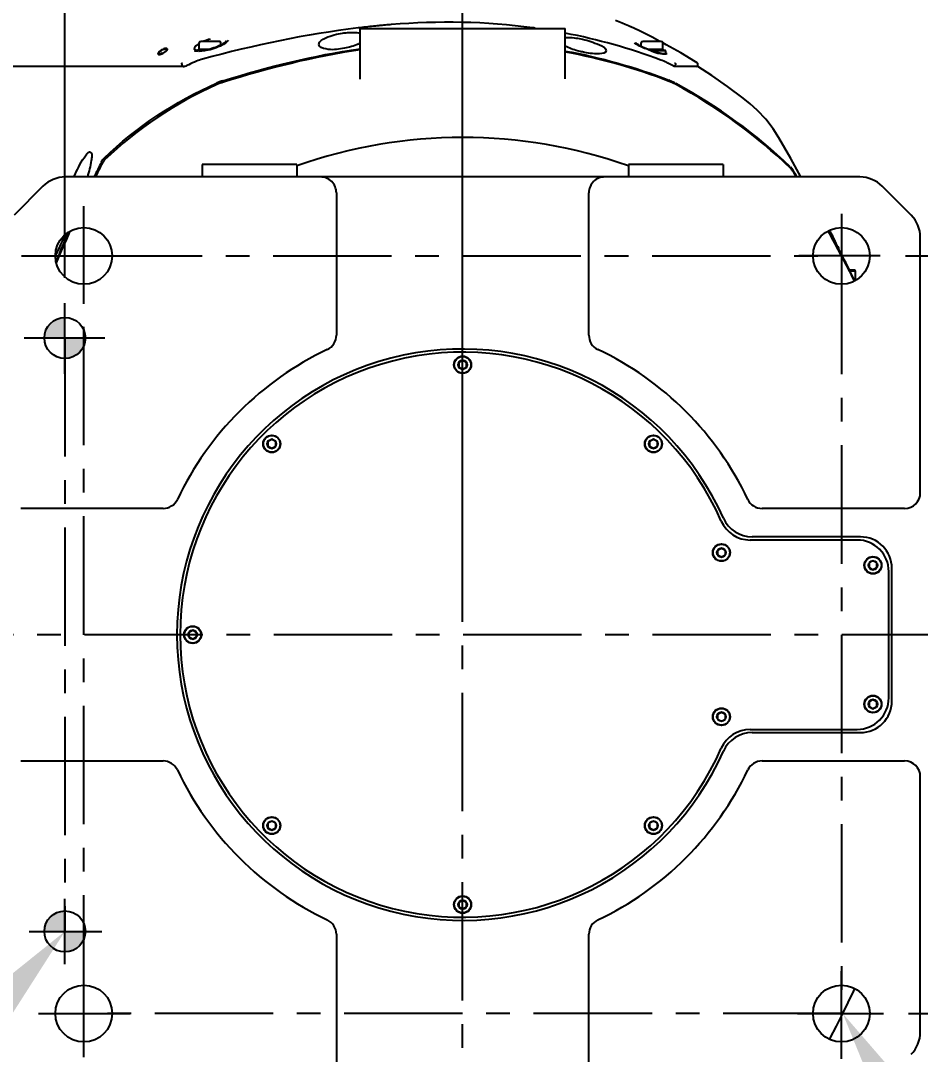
# Model space of a CAD drawing. Header units: millimetres. Extents: x 5828 to 6704, y 123 to 421.
# Drawn here: x 6414.57 to 6428.82, y 313.28 to 329.65 of the extents above; entities that cross this region are included whole.
import ezdxf
from ezdxf import colors
from ezdxf.entities.mleader import LeaderData, LeaderLine
from ezdxf.math import Vec2, Vec3

# ---------------------------------------------------------------- set-up
doc = ezdxf.new("R2010")
doc.units = ezdxf.units.MM
doc.linetypes.add('BANKLINE1', pattern=[5.5, 4, -1.5])
doc.linetypes.add('CENTER', pattern=[0.6, 0.375, -0.075, 0.075, -0.075])
for name, color, linetype in [('00_COMPONENTS', 7, 'BANKLINE1'), ('DIM', 7, 'Continuous'), ('外形图', 7, 'Continuous')]:
    doc.layers.add(name, color=color, linetype=linetype)
doc.styles.add('微软雅黑', font='msyh.ttc', dxfattribs={"height": 2.1})
doc.dimstyles.new('尺寸标注_1_20比例', dxfattribs={"dimtxt": 2.1, "dimasz": 1.7, "dimexe": 0.5, "dimexo": 0.4, "dimgap": 0.5, "dimtad": 1, "dimdec": 1, "dimlfac": 20, "dimdsep": 46, "dimtxsty": '微软雅黑', "dimcen": 0.09, "dimadec": 0, "dimazin": 0, "dimtp": 0.01, "dimtm": 0.01, "dimtfac": 1, "dimtdec": 1, "dimtofl": 0, "dimtmove": 0, "dimatfit": 3, "dimfxl": 1, "dimtolj": 1, "dimarcsym": 0})

# ---------------------------------------------------------------- blocks, each defined once
blk = doc.blocks.new('*D1519')
at = {"layer": '00_COMPONENTS', "color": 0, "linetype": 'ByBlock', "lineweight": -2, "ltscale": 20}
for p, q in [((6415.271, 325.578), (6415.271, 335.702)), ((6421.571, 325.578), (6421.571, 335.702)), ((6413.571, 335.202), (6411.871, 335.202)), ((6415.271, 335.202), (6421.571, 335.202)), ((6423.271, 335.202), (6436.274, 335.202)), ((6423.271, 335.202), (6424.971, 335.202))]:
    blk.add_line(p, q, dxfattribs=at)
at = {"layer": '00_COMPONENTS', "color": 0}
for points in [[(6413.571, 334.918), (6413.571, 335.485), (6415.271, 335.202)], [(6423.271, 335.485), (6423.271, 334.918), (6421.571, 335.202)]]:
    blk.add_solid(points, dxfattribs=at)
at = {"layer": 'Defpoints', "color": 0}
for p in [(6421.571, 335.202), (6415.271, 325.178), (6421.571, 325.178)]:
    blk.add_point(p, dxfattribs=at)
at = {"layer": '00_COMPONENTS', "color": 0, "insert": (6429.773, 336.792), "char_height": 2.1, "attachment_point": 5, "style": '微软雅黑'}
blk.add_mtext('\\A1;\\A1;126±0.03', dxfattribs=at)
blk = doc.blocks.new('*D1521')
at = {"layer": '00_COMPONENTS', "color": 0, "linetype": 'ByBlock', "lineweight": -2, "ltscale": 20}
for p, q in [((6428.584, 325.926), (6440.449, 325.926)), ((6439.949, 324.226), (6439.949, 315.626)), ((6428.636, 313.926), (6440.449, 313.926))]:
    blk.add_line(p, q, dxfattribs=at)
at = {"layer": '00_COMPONENTS', "color": 0}
for points in [[(6440.232, 324.226), (6439.665, 324.226), (6439.949, 325.926)], [(6439.665, 315.626), (6440.232, 315.626), (6439.949, 313.926)]]:
    blk.add_solid(points, dxfattribs=at)
at = {"layer": 'Defpoints', "color": 0}
for p in [(6428.184, 325.926), (6428.236, 313.926), (6439.949, 313.926)]:
    blk.add_point(p, dxfattribs=at)
at = {"layer": '00_COMPONENTS', "color": 0, "insert": (6438.364, 319.926), "char_height": 2.1, "attachment_point": 5, "rotation": 90, "style": '微软雅黑'}
blk.add_mtext('\\A1;240', dxfattribs=at)
blk = doc.blocks.new('*D1522')
at = {"layer": '00_COMPONENTS', "color": 0, "linetype": 'ByBlock', "lineweight": -2, "ltscale": 20}
for p, q in [((6405.667, 324.626), (6405.667, 339.336)), ((6414.225, 324.626), (6405.167, 324.626)), ((6405.667, 322.926), (6405.667, 316.926)), ((6414.225, 315.226), (6405.167, 315.226))]:
    blk.add_line(p, q, dxfattribs=at)
at = {"layer": '00_COMPONENTS', "color": 0}
for points in [[(6405.95, 322.926), (6405.383, 322.926), (6405.667, 324.626)], [(6405.383, 316.926), (6405.95, 316.926), (6405.667, 315.226)]]:
    blk.add_solid(points, dxfattribs=at)
at = {"layer": 'Defpoints', "color": 0}
for p in [(6414.625, 324.626), (6405.667, 315.226), (6414.625, 315.226)]:
    blk.add_point(p, dxfattribs=at)
at = {"layer": '00_COMPONENTS', "color": 0, "insert": (6404.075, 332.831), "char_height": 2.1, "attachment_point": 5, "rotation": 90, "style": '微软雅黑'}
blk.add_mtext('\\A1;\\A1;188±0.05', dxfattribs=at)
blk = doc.blocks.new('*D1542')
at = {"layer": 'Defpoints', "color": 0}
for p in [(6421.571, 340.208), (6396.371, 320.576), (6421.571, 319.926)]:
    blk.add_point(p, dxfattribs=at)
at = {"layer": 'DIM', "color": 0, "linetype": 'ByBlock', "lineweight": -2, "ltscale": 20}
for p, q in [((6396.371, 320.976), (6396.371, 340.708)), ((6421.571, 320.326), (6421.571, 340.708)), ((6398.071, 340.208), (6419.871, 340.208))]:
    blk.add_line(p, q, dxfattribs=at)
at = {"layer": 'DIM', "color": 0}
for points in [[(6398.071, 340.491), (6398.071, 339.924), (6396.371, 340.208)], [(6419.871, 339.924), (6419.871, 340.491), (6421.571, 340.208)]]:
    blk.add_solid(points, dxfattribs=at)
at = {"layer": 'DIM', "color": 0, "insert": (6408.971, 341.794), "char_height": 2.1, "attachment_point": 5, "style": '微软雅黑'}
blk.add_mtext('\\A1;504', dxfattribs=at)

msp = doc.modelspace()

# ---------------------------------------------------------------- hatches: boundary and pattern name
at = {"layer": '外形图', "linetype": 'ByBlock', "ltscale": 20}
h = msp.add_hatch(color=256, dxfattribs=at)
h.dxf.hatch_style = 1
h.paths.add_polyline_path([(6415.2708, 324.9511, 0.4142136), (6414.9458, 324.6261), (6415.2708, 324.6261)])
h = msp.add_hatch(color=256, dxfattribs=at)
h.dxf.hatch_style = 1
h.paths.add_polyline_path([(6415.2708, 324.3011, 0.4142136), (6415.5958, 324.6261), (6415.2708, 324.6261)])
h = msp.add_hatch(color=256, dxfattribs=at)
h.dxf.hatch_style = 1
h.paths.add_polyline_path([(6415.2708, 315.5511, 0.4142136), (6414.9458, 315.2261), (6415.2708, 315.2261)])
h = msp.add_hatch(color=256, dxfattribs=at)
h.dxf.hatch_style = 1
h.paths.add_polyline_path([(6415.2708, 314.9011, 0.4142136), (6415.5958, 315.2261), (6415.2708, 315.2261)])

# ---------------------------------------------------------------- linework, layer by layer
at = {"layer": '00_COMPONENTS', "ltscale": 20}
for p, q in [((6415.5708, 325.168), (6415.5708, 326.716)), ((6427.5708, 326.5924), (6427.5708, 325.3511)), ((6414.5838, 325.9261), (6417.1421, 325.9261)), ((6428.1839, 325.9261), (6426.8954, 325.9261)), ((6415.2708, 324.059), (6415.2708, 325.1775)), ((6414.6252, 324.6261), (6415.9043, 324.6261)), ((6415.2708, 314.7071), (6415.2708, 315.7405)), ((6414.7079, 315.2261), (6415.8549, 315.2261)), ((6415.5708, 313.2343), (6415.5708, 314.6224)), ((6427.5708, 313.209), (6427.5708, 314.5944)), ((6414.8514, 313.9261), (6416.3049, 313.9261)), ((6426.8776, 313.9261), (6428.2358, 313.9261))]:
    msp.add_line(p, q, dxfattribs=at)
at = {"layer": '00_COMPONENTS', "linetype": 'CENTER', "ltscale": 5}
for p, q in [((6415.5708, 313.9261), (6415.5708, 325.9261)), ((6415.5708, 325.9261), (6427.5708, 325.9261)), ((6427.5708, 325.9261), (6427.5708, 313.9261)), ((6415.2708, 324.6261), (6415.2708, 315.2261)), ((6427.5708, 313.9261), (6415.5708, 313.9261))]:
    msp.add_line(p, q, dxfattribs=at)
at = {"layer": '外形图', "linetype": 'CENTER', "ltscale": 5}
for p, q in [((6421.5708, 311.1309), (6421.5708, 332.8238)), ((6435.4549, 319.9261), (6380.3386, 319.9261))]:
    msp.add_line(p, q, dxfattribs=at)
at = {"layer": '外形图', "linetype": 'Continuous'}
for p, q in [((6420.4403, 329.5901), (6420.4203, 329.5884)), ((6424.1985, 329.5701), (6424.148, 329.5921)), ((6419.9443, 329.5402), (6419.9146, 329.5366)), ((6419.9458, 328.7238), (6419.9458, 329.5261)), ((6419.9459, 329.5261), (6423.1957, 329.5261)), ((6420.2115, 329.5694), (6420.1916, 329.5674)), ((6422.6974, 329.5367), (6422.6815, 329.5389)), ((6422.717, 329.5339), (6422.6974, 329.5367)), ((6423.1958, 328.7337), (6423.1958, 329.5261)), ((6424.2305, 329.5554), (6424.1985, 329.5701)), ((6417.3983, 329.1934), (6417.3983, 329.2986)), ((6417.7183, 329.3236), (6417.4233, 329.3236)), ((6417.7433, 329.2671), (6417.7433, 329.2986)), ((6417.7755, 329.2855), (6417.7563, 329.2741)), ((6424.3834, 329.2526), (6424.3686, 329.2605)), ((6424.3908, 329.2415), (6424.3728, 329.2503)), ((6424.3983, 329.2452), (6424.3983, 329.2986)), ((6424.7183, 329.3236), (6424.4233, 329.3236)), ((6424.7433, 329.1934), (6424.7433, 329.2986)), ((6417.3183, 329.2009), (6417.3183, 329.2008)), ((6417.3184, 329.1998), (6417.3183, 329.2009)), ((6417.3581, 329.1819), (6417.345, 329.1848)), ((6417.3736, 329.1798), (6417.3581, 329.1819)), ((6417.3983, 329.1934), (6417.3644, 329.181)), ((6417.3914, 329.1785), (6417.3736, 329.1798)), ((6417.4113, 329.1783), (6417.3914, 329.1785)), ((6417.5332, 329.1934), (6417.3983, 329.1934)), ((6417.4332, 329.1791), (6417.4113, 329.1783)), ((6417.4568, 329.1811), (6417.4332, 329.1791)), ((6417.4819, 329.1842), (6417.4568, 329.1811)), ((6417.5082, 329.1884), (6417.4819, 329.1842)), ((6417.5056, 329.1778), (6417.4838, 329.174)), ((6417.533, 329.1833), (6417.5056, 329.1778)), ((6417.5351, 329.1938), (6417.5082, 329.1884)), ((6417.5648, 329.2007), (6417.5351, 329.1938)), ((6424.5004, 329.1999), (6424.4714, 329.2119)), ((6424.5301, 329.1882), (6424.5004, 329.1999)), ((6424.7433, 329.1934), (6424.517, 329.1934)), ((6424.5594, 329.1771), (6424.5301, 329.1882)), ((6424.5712, 329.1728), (6424.5594, 329.1771)), ((6424.7908, 329.1761), (6424.5623, 329.1761)), ((6424.5896, 329.1663), (6424.5712, 329.1728)), ((6424.6362, 329.1513), (6424.6206, 329.1561)), ((6424.6954, 329.1354), (6424.6715, 329.1415)), ((6424.6849, 329.1333), (6424.6745, 329.1358)), ((6424.6975, 329.1303), (6424.6849, 329.1333)), ((6424.703, 329.1291), (6424.6975, 329.1303)), ((6424.7081, 329.128), (6424.703, 329.1291)), ((6424.7201, 329.1295), (6424.7127, 329.1312)), ((6424.7265, 329.1281), (6424.7201, 329.1295)), ((6424.7389, 329.1261), (6424.793, 329.1261)), ((6424.7526, 329.1261), (6424.7399, 329.1261)), ((6424.7404, 329.1261), (6424.7529, 329.1261)), ((6424.7433, 329.1934), (6424.7809, 329.1797)), ((6424.7908, 329.1261), (6424.7452, 329.1261)), ((6424.7887, 329.1261), (6424.7944, 329.1261)), ((6424.7908, 329.1261), (6424.7908, 329.1761)), ((6424.8101, 329.1261), (6424.7908, 329.1261)), ((6417.1707, 328.9261), (6408.8011, 328.9261)), ((6417.1231, 328.9651), (6417.1233, 328.9511)), ((6417.1517, 328.9265), (6417.1579, 328.9261)), ((6424.8238, 328.9773), (6424.8038, 328.9874)), ((6424.8835, 328.9467), (6424.8636, 328.957)), ((6425.2967, 328.9261), (6424.9232, 328.9261)), ((6424.9407, 328.9619), (6424.9407, 328.9511)), ((6425.2864, 328.9836), (6425.259, 329.0007)), ((6425.2969, 328.9511), (6425.2969, 328.9625)), ((6417.7654, 328.6969), (6417.7752, 328.7)), ((6423.1958, 328.733), (6423.1958, 328.7338)), ((6424.933, 328.664), (6424.9474, 328.6562)), ((6426.1232, 328.336), (6426.1202, 328.3384)), ((6426.2435, 328.2302), (6426.1203, 328.3384)), ((6415.8787, 327.4581), (6415.8852, 327.4655)), ((6415.8852, 327.4655), (6415.892, 327.4725)), ((6415.8494, 327.4092), (6415.8574, 327.4253)), ((6417.4458, 327.3761), (6417.4458, 327.1761)), ((6418.9457, 327.3761), (6417.4459, 327.3761)), ((6418.9458, 327.3761), (6418.9458, 327.1761)), ((6424.1958, 327.3761), (6424.1958, 327.1761)), ((6425.6957, 327.3761), (6424.1959, 327.3761)), ((6425.6958, 327.3761), (6425.6958, 327.1761)), ((6426.7903, 327.3014), (6426.7951, 327.2939)), ((6426.7951, 327.2939), (6426.8081, 327.2728)), ((6427.8637, 327.1761), (6415.2779, 327.1761)), ((6414.9243, 327.0296), (6414.4672, 326.5725)), ((6428.6743, 326.5725), (6428.2172, 327.0296)), ((6419.5708, 326.9261), (6419.5708, 324.6695)), ((6423.5708, 324.6695), (6423.5708, 326.9261)), ((6428.8208, 322.1761), (6428.8208, 326.219)), ((6427.7808, 325.7011), (6427.7005, 325.7011)), ((6427.7958, 325.6861), (6427.7081, 325.6861)), ((6427.7958, 325.6861), (6427.7808, 325.7011)), ((6427.7958, 325.537), (6427.7958, 325.6861)), ((6421.5708, 324.2728), (6421.5087, 324.237)), ((6421.5087, 324.237), (6421.5087, 324.1652)), ((6421.6329, 324.237), (6421.5708, 324.2728)), ((6421.6329, 324.1652), (6421.6329, 324.237)), ((6421.5087, 324.1652), (6421.5708, 324.1293)), ((6421.5708, 324.1293), (6421.6329, 324.1652)), ((6418.5479, 323.0207), (6418.4858, 322.9848)), ((6418.4858, 322.9848), (6418.4858, 322.9131)), ((6418.4858, 322.9131), (6418.5479, 322.8772)), ((6418.61, 322.9848), (6418.5479, 323.0207)), ((6418.5479, 322.8772), (6418.61, 322.9131)), ((6418.61, 322.9131), (6418.61, 322.9848)), ((6424.5937, 323.0207), (6424.5315, 322.9848)), ((6424.5315, 322.9848), (6424.5315, 322.9131)), ((6424.5315, 322.9131), (6424.5937, 322.8772)), ((6424.6558, 322.9848), (6424.5937, 323.0207)), ((6424.5937, 322.8772), (6424.6558, 322.9131)), ((6424.6558, 322.9131), (6424.6558, 322.9848)), ((6416.8274, 321.9261), (6414.5708, 321.9261)), ((6428.5708, 321.9261), (6426.3142, 321.9261)), ((6427.8208, 321.4261), (6426.1261, 321.4261)), ((6427.8708, 321.4761), (6426.1586, 321.4761)), ((6425.6708, 321.2978), (6425.6086, 321.262)), ((6425.6086, 321.262), (6425.6086, 321.1902)), ((6425.7329, 321.262), (6425.6708, 321.2978)), ((6425.7329, 321.1902), (6425.7329, 321.262)), ((6425.6086, 321.1902), (6425.6708, 321.1543)), ((6425.6708, 321.1543), (6425.7329, 321.1902)), ((6428.0708, 321.0978), (6428.0086, 321.062)), ((6428.0086, 321.062), (6428.0086, 320.9902)), ((6428.1329, 321.062), (6428.0708, 321.0978)), ((6428.1329, 320.9902), (6428.1329, 321.062)), ((6428.0086, 320.9902), (6428.0708, 320.9543)), ((6428.0708, 320.9543), (6428.1329, 320.9902)), ((6428.3208, 318.9261), (6428.3208, 320.9261)), ((6428.3708, 318.8761), (6428.3708, 320.9761)), ((6417.2958, 319.9978), (6417.2337, 319.962)), ((6417.2337, 319.962), (6417.2337, 319.8902)), ((6417.3579, 319.962), (6417.2958, 319.9978)), ((6417.3579, 319.8902), (6417.3579, 319.962)), ((6417.2337, 319.8902), (6417.2958, 319.8543)), ((6417.2958, 319.8543), (6417.3579, 319.8902)), ((6428.0708, 318.8978), (6428.0086, 318.862)), ((6428.0086, 318.862), (6428.0086, 318.7902)), ((6428.0086, 318.7902), (6428.0708, 318.7543)), ((6428.1329, 318.862), (6428.0708, 318.8978)), ((6428.0708, 318.7543), (6428.1329, 318.7902)), ((6428.1329, 318.7902), (6428.1329, 318.862)), ((6425.6708, 318.6978), (6425.6086, 318.662)), ((6425.6086, 318.662), (6425.6086, 318.5902)), ((6425.7329, 318.662), (6425.6708, 318.6978)), ((6425.7329, 318.5902), (6425.7329, 318.662)), ((6425.6086, 318.5902), (6425.6708, 318.5543)), ((6425.6708, 318.5543), (6425.7329, 318.5902)), ((6426.1261, 318.4261), (6427.8208, 318.4261)), ((6426.1586, 318.3761), (6427.8708, 318.3761)), ((6414.5708, 317.9261), (6416.8274, 317.9261)), ((6426.3142, 317.9261), (6428.5708, 317.9261)), ((6428.8208, 313.6332), (6428.8208, 317.6761)), ((6418.5479, 316.975), (6418.4858, 316.9391)), ((6418.61, 316.9391), (6418.5479, 316.975)), ((6424.5937, 316.975), (6424.5315, 316.9391)), ((6424.6558, 316.9391), (6424.5937, 316.975)), ((6418.4858, 316.9391), (6418.4858, 316.8673)), ((6418.4858, 316.8673), (6418.5479, 316.8315)), ((6418.5479, 316.8315), (6418.61, 316.8673)), ((6418.61, 316.8673), (6418.61, 316.9391)), ((6424.5315, 316.9391), (6424.5315, 316.8673)), ((6424.5315, 316.8673), (6424.5937, 316.8315)), ((6424.5937, 316.8315), (6424.6558, 316.8673)), ((6424.6558, 316.8673), (6424.6558, 316.9391)), ((6421.5708, 315.7228), (6421.5087, 315.687)), ((6421.5087, 315.687), (6421.5087, 315.6152)), ((6421.6329, 315.687), (6421.5708, 315.7228)), ((6421.6329, 315.6152), (6421.6329, 315.687)), ((6421.5087, 315.6152), (6421.5708, 315.5793)), ((6421.5708, 315.5793), (6421.6329, 315.6152)), ((6419.5708, 315.1827), (6419.5708, 312.9261)), ((6423.5708, 312.9261), (6423.5708, 315.1827))]:
    msp.add_line(p, q, dxfattribs=at)
for points in [[(6424.148, 329.5921), (6424.0965, 329.6135), (6424.0445, 329.6339), (6423.9922, 329.6534)], [(6424.6972, 329.3236), (6424.5747, 329.3884), (6424.3599, 329.4951), (6424.2331, 329.5551)], [(6417.7563, 329.2741), (6417.7347, 329.2625), (6417.7106, 329.251), (6417.6849, 329.2399), (6417.6578, 329.2294), (6417.6296, 329.2195)], [(6417.7583, 329.2623), (6417.7308, 329.2488), (6417.7009, 329.2357), (6417.6695, 329.2234), (6417.6371, 329.212)], [(6417.8583, 329.3433), (6417.8577, 329.3407), (6417.8547, 329.3343), (6417.848, 329.3251), (6417.8373, 329.3141), (6417.8229, 329.3021), (6417.8048, 329.2892), (6417.7831, 329.2758), (6417.7583, 329.2623)], [(6417.8281, 329.3346), (6417.8278, 329.334), (6417.8263, 329.3308), (6417.8224, 329.3247), (6417.8152, 329.3163), (6417.805, 329.3069), (6417.7919, 329.2966), (6417.7755, 329.2855)], [(6424.3728, 329.2503), (6424.3564, 329.2587), (6424.3416, 329.2666), (6424.3285, 329.2741), (6424.317, 329.2809), (6424.3073, 329.2872), (6424.2992, 329.2929), (6424.2928, 329.2978)], [(6424.3193, 329.2923), (6424.3183, 329.2932), (6424.3151, 329.2963), (6424.3138, 329.2978), (6424.314, 329.2974), (6424.3147, 329.2952)], [(6424.3686, 329.2605), (6424.3562, 329.2674), (6424.3455, 329.2738), (6424.3363, 329.2796), (6424.3288, 329.2848), (6424.3228, 329.2893), (6424.3193, 329.2923)], [(6424.4714, 329.2119), (6424.4451, 329.2233), (6424.4218, 329.2339), (6424.4012, 329.2437), (6424.3834, 329.2526)], [(6425.259, 329.0007), (6425.0249, 329.1421), (6424.7963, 329.2712), (6424.7435, 329.2991)], [(6417.345, 329.1848), (6417.3345, 329.1883), (6417.3265, 329.1921), (6417.3215, 329.1956), (6417.3192, 329.1981), (6417.3184, 329.1998)], [(6417.3648, 329.1666), (6417.3512, 329.1677), (6417.338, 329.1692), (6417.3265, 329.1711), (6417.3256, 329.1713)], [(6417.3909, 329.166), (6417.3679, 329.1665), (6417.3648, 329.1666)], [(6417.4426, 329.1687), (6417.4159, 329.1667), (6417.3909, 329.166)], [(6417.4838, 329.174), (6417.4707, 329.1721), (6417.4426, 329.1687)], [(6417.5646, 329.1907), (6417.5608, 329.1898), (6417.533, 329.1833)], [(6417.6371, 329.212), (6417.6041, 329.2016), (6417.5717, 329.1926), (6417.5646, 329.1907)], [(6417.6296, 329.2195), (6417.6011, 329.2106), (6417.5728, 329.2027), (6417.5648, 329.2007)], [(6424.5021, 329.1934), (6424.4774, 329.2033), (6424.4538, 329.2132), (6424.4314, 329.2229), (6424.4104, 329.2323), (6424.3908, 329.2415)], [(6424.5558, 329.1728), (6424.5277, 329.1833), (6424.5021, 329.1934)], [(6424.6206, 329.1561), (6424.605, 329.1611), (6424.5896, 329.1663)], [(6424.6715, 329.1415), (6424.6668, 329.1427), (6424.6516, 329.1469), (6424.6362, 329.1513)], [(6424.7127, 329.1312), (6424.7045, 329.1331), (6424.6954, 329.1354)], [(6424.72, 329.1261), (6424.7198, 329.1261), (6424.7191, 329.1262), (6424.7178, 329.1263), (6424.7162, 329.1265), (6424.7145, 329.1268), (6424.7125, 329.1272), (6424.7104, 329.1276), (6424.7081, 329.128)], [(6424.74, 329.1261), (6424.7387, 329.1262), (6424.7359, 329.1265), (6424.7318, 329.1271), (6424.7265, 329.1281)], [(6417.1231, 328.9652), (6417.1231, 328.9665), (6417.1231, 328.9677), (6417.1231, 328.9689), (6417.1232, 328.97), (6417.1233, 328.9711), (6417.1234, 328.9721), (6417.1235, 328.9732), (6417.1237, 328.9742), (6417.1239, 328.9751), (6417.1241, 328.9761), (6417.1244, 328.977), (6417.1246, 328.9778), (6417.1249, 328.9786), (6417.1252, 328.9794), (6417.1256, 328.9801), (6417.1259, 328.9808), (6417.1263, 328.9814), (6417.1267, 328.982)], [(6417.1233, 328.9511), (6417.1241, 328.9464), (6417.1258, 328.9422), (6417.1283, 328.9384), (6417.1317, 328.9349), (6417.136, 328.9318), (6417.1408, 328.9294), (6417.146, 328.9276), (6417.1517, 328.9265)], [(6424.9211, 328.9271), (6424.9235, 328.9278), (6424.9276, 328.9296), (6424.9313, 328.9321), (6424.9346, 328.9353), (6424.9372, 328.9388), (6424.9391, 328.9426), (6424.9402, 328.9467), (6424.9407, 328.9511)], [(6424.9343, 328.9818), (6424.9349, 328.9813), (6424.9355, 328.9807), (6424.9361, 328.9801), (6424.9367, 328.9794), (6424.9372, 328.9787), (6424.9377, 328.9779), (6424.9382, 328.9771), (6424.9386, 328.9763), (6424.9391, 328.9753), (6424.9394, 328.9744), (6424.9398, 328.9734), (6424.9401, 328.9723), (6424.9403, 328.9712), (6424.9405, 328.9702), (6424.9407, 328.9689), (6424.9408, 328.9675), (6424.9409, 328.966), (6424.9408, 328.9643)], [(6425.2969, 328.965), (6425.2966, 328.9686), (6425.2956, 328.9722), (6425.294, 328.9754), (6425.292, 328.9782), (6425.2896, 328.9805), (6425.2876, 328.982)], [(6426.1232, 328.336), (6426.013, 328.4234), (6425.7649, 328.6098), (6425.5179, 328.7822), (6425.2972, 328.9261)], [(6426.5809, 327.7956), (6426.4922, 327.9366), (6426.3747, 328.0906), (6426.2435, 328.2302)], [(6426.9305, 327.1761), (6426.7679, 327.4677), (6426.5809, 327.7956)], [(6415.8574, 327.4253), (6415.8621, 327.434), (6415.8672, 327.4424), (6415.8727, 327.4504), (6415.8787, 327.4581)], [(6415.9004, 327.4477), (6415.8936, 327.4407), (6415.8872, 327.4334), (6415.8812, 327.4258), (6415.8757, 327.4178), (6415.8707, 327.4096), (6415.866, 327.401)], [(6426.7618, 327.3353), (6426.7681, 327.329), (6426.7741, 327.3225), (6426.7798, 327.3157), (6426.7852, 327.3086), (6426.7903, 327.3014)], [(6426.8027, 327.2696), (6426.7979, 327.277), (6426.7928, 327.2842), (6426.7874, 327.2911), (6426.7818, 327.2978), (6426.7759, 327.3043), (6426.7697, 327.3106)], [(6427.3836, 313.5175), (6427.3924, 313.5344), (6427.4907, 313.7253), (6427.5862, 313.9141), (6427.6789, 314.1009), (6427.7687, 314.2855), (6427.7856, 314.321)]]:
    msp.add_lwpolyline(points, dxfattribs=at)
for centre, radius in [((6415.5708, 325.9261), 0.45), ((6427.5708, 325.9261), 0.45), ((6415.2708, 324.6261), 0.325), ((6421.5708, 324.2011), 0.1375), ((6421.5708, 324.2011), 0.1325), ((6421.5708, 324.2011), 0.0717), ((6418.5479, 322.949), 0.1375), ((6418.5479, 322.949), 0.1325), ((6424.5937, 322.949), 0.1375), ((6424.5937, 322.949), 0.1325), ((6418.5479, 322.949), 0.0717), ((6424.5937, 322.949), 0.0717), ((6425.6708, 321.2261), 0.1375), ((6425.6708, 321.2261), 0.1325), ((6425.6708, 321.2261), 0.0717), ((6428.0708, 321.0261), 0.1375), ((6428.0708, 321.0261), 0.1325), ((6428.0708, 321.0261), 0.0717), ((6417.2958, 319.9261), 0.1375), ((6417.2958, 319.9261), 0.1325), ((6417.2958, 319.9261), 0.0717), ((6428.0708, 318.8261), 0.1375), ((6428.0708, 318.8261), 0.1325), ((6428.0708, 318.8261), 0.0717), ((6425.6708, 318.6261), 0.1375), ((6425.6708, 318.6261), 0.1325), ((6425.6708, 318.6261), 0.0717), ((6418.5479, 316.9032), 0.1375), ((6418.5479, 316.9032), 0.1325), ((6418.5479, 316.9032), 0.0717), ((6424.5937, 316.9032), 0.1375), ((6424.5937, 316.9032), 0.1325), ((6424.5937, 316.9032), 0.0717), ((6421.5708, 315.6511), 0.1375), ((6421.5708, 315.6511), 0.1325), ((6421.5708, 315.6511), 0.0717), ((6415.2708, 315.2261), 0.325), ((6415.5708, 313.9261), 0.45), ((6427.5708, 313.9261), 0.45)]:
    msp.add_circle(centre, radius, dxfattribs=at)
for centre, radius, start, end in [((6421.4926, 316.6572), 12.9757, 95.39511, 95.66634), ((6421.4788, 316.8031), 12.829, 95.19948, 95.39496), ((6421.4607, 317.0037), 12.6277, 94.72599, 95.2002), ((6421.5448, 316.148), 13.4875, 95.75848, 96.81524), ((6417.4233, 329.2986), 0.025, 90, 180), ((6417.7183, 329.2986), 0.025, 0, 90), ((6424.4233, 329.2986), 0.025, 90, 180), ((6424.7183, 329.2986), 0.025, 0, 90), ((6416.9045, 329.0119), 0.1985, 118.204, 121.3744), ((6416.9036, 329.0135), 0.1967, 114.99268, 118.21402), ((6416.7658, 329.2537), 0.1269, 291.11459, 295.51238), ((6416.8725, 329.0799), 0.1234, 110.4575, 114.92524), ((6416.7289, 329.3306), 0.2122, 295.57758, 298.53489), ((6416.7282, 329.3319), 0.2136, 298.52522, 301.44898), ((6424.9955, 330.3643), 1.2704, 249.73261, 251.27517), ((6425.0025, 330.3845), 1.2918, 251.26873, 251.77806), ((6424.9838, 330.3269), 1.2312, 251.76596, 253.3302), ((6424.9529, 330.2247), 1.1245, 253.34365, 253.88723), ((6424.9339, 330.1586), 1.0557, 253.88682, 254.43874), ((6424.901, 330.0397), 0.9324, 254.42337, 255.67141), ((6424.8697, 329.9182), 0.8069, 255.68876, 256.19692), ((6424.7758, 329.1656), 0.015, 44.44366, 70), ((6419.7614, 323.4146), 6.09, 114.85667, 115.17578), ((6419.7636, 323.4098), 6.0953, 114.53765, 114.85667), ((6419.7686, 323.3988), 6.1073, 113.26173, 114.53735), ((6417.6418, 328.3452), 0.7231, 105.10089, 113.2246), ((6424.3692, 328.1244), 0.9662, 63.27224, 69.35511), ((6421.1238, 321.6791), 8.1825, 62.80306, 63.11633), ((6421.1236, 321.6787), 8.183, 62.33308, 62.64638), ((6425.2719, 328.9511), 0.025, 270, 0), ((6418.0239, 327.8618), 0.8741, 112.69315, 113.78182), ((6418.0741, 327.7461), 0.977, 107.40967, 113.85259), ((6418.028, 327.8521), 0.8847, 109.44558, 112.68934), ((6418.0304, 327.8452), 0.892, 108.3699, 109.44909), ((6418.0311, 327.8431), 0.8942, 107.28937, 108.36997), ((6424.5171, 327.8894), 0.8791, 67.36921, 68.48136), ((6424.5137, 327.8515), 0.9005, 61.69209, 68.42943), ((6424.5137, 327.8813), 0.8879, 64.04942, 67.3661), ((6424.5114, 327.8765), 0.8932, 62.94747, 64.05222), ((6424.5109, 327.8755), 0.8943, 61.84057, 62.94755), ((6420.9761, 321.2864), 8.358, 46.11743, 61.68246), ((6420.993, 321.3179), 8.3359, 46.20855, 61.68112), ((6421.5708, 319.9261), 7.875, 70.527, 109.46842), ((6438.0976, 316.2534), 24.8885, 153.36959, 153.96778), ((6437.7705, 316.298), 24.5578, 153.12025, 153.70629), ((6421.5708, 319.9261), 7.875, 109.41015, 109.47687), ((6415.2779, 326.6761), 0.5, 90, 135), ((6419.3208, 326.9261), 0.25, 359.99989, 90.00025), ((6423.8208, 326.9261), 0.25, 89.99975, 180.00011), ((6405.1831, 313.8929), 25.4233, 31.4996, 31.74632), ((6404.9833, 313.847), 25.6237, 31.34533, 31.59824), ((6427.8637, 326.6761), 0.5, 45, 90), ((6428.3208, 326.219), 0.5, 0, 45), ((6436.634, 316.9137), 23.2827, 156.20735, 157.46095), ((6436.3641, 316.9393), 23.0118, 155.94772, 157.30535), ((6409.9134, 316.6146), 19.9651, 26.51336, 29.09511), ((6409.7756, 316.5891), 20.1015, 26.40342, 28.96786), ((6403.359, 314.0405), 26.9864, 26.84274, 27.10053), ((6400.5406, 312.6128), 30.1458, 26.70506, 26.84494), ((6398.1686, 311.4197), 32.8009, 26.55217, 26.70481), ((6416.8681, 320.1834), 12.1567, 26.09648, 26.99265), ((6419.3208, 324.6695), 0.25, 295.37693, 0), ((6423.8208, 324.6695), 0.25, 180, 244.62307), ((6421.5708, 319.9261), 4.525, 24.07676, 335.92324), ((6421.5708, 319.9261), 5, 115.37693, 154.62307), ((6421.5708, 319.9261), 4.475, 23.7039, 336.2961), ((6421.5708, 319.9261), 5, 25.37693, 64.62307), ((6416.8274, 322.1761), 0.25, 270, 334.62307), ((6426.3142, 322.1761), 0.25, 205.37693, 270), ((6428.5708, 322.1761), 0.25, 270, 0), ((6426.1261, 321.9261), 0.5, 203.7039, 270), ((6426.1586, 321.9761), 0.5, 204.07676, 270), ((6427.8208, 320.9261), 0.5, 0, 90), ((6427.8708, 320.9761), 0.5, 0, 90), ((6427.8208, 318.9261), 0.5, 270, 0), ((6427.8708, 318.8761), 0.5, 270, 0), ((6426.1261, 317.9261), 0.5, 90, 156.2961), ((6426.1586, 317.8761), 0.5, 90, 155.92324), ((6416.8274, 317.6761), 0.25, 25.37693, 90), ((6426.3142, 317.6761), 0.25, 90, 154.62307), ((6428.5708, 317.6761), 0.25, 0, 90), ((6421.5708, 319.9261), 5, 205.37693, 244.62307), ((6421.5708, 319.9261), 5, 295.37693, 334.62307), ((6419.3208, 315.1827), 0.25, 0, 64.62307), ((6423.8208, 315.1827), 0.25, 115.37693, 180), ((6428.3208, 313.6332), 0.5, 315, 0)]:
    msp.add_arc(centre, radius, start, end, dxfattribs=at)
for points in [[(6422.6815, 329.5389), (6421.9411, 329.6402), (6421.1851, 329.6504), (6420.4403, 329.5901)], [(6419.9146, 329.5366), (6419.084, 329.4356), (6418.2611, 329.2617), (6417.4534, 329.0433)], [(6424.7099, 329.0286), (6424.2193, 329.2134), (6423.7106, 329.3549), (6423.1959, 329.4541)], [(6417.5709, 329.3589), (6417.5358, 329.3498), (6417.5012, 329.3386), (6417.4677, 329.3247)], [(6416.8205, 329.197), (6416.8091, 329.1917), (6416.7864, 329.1789), (6416.7583, 329.1558), (6416.7437, 329.1342), (6416.7463, 329.1206), (6416.7619, 329.116), (6416.7879, 329.1202), (6416.8095, 329.1286), (6416.8205, 329.1339)], [(6416.7572, 329.1353), (6416.7569, 329.1565), (6416.783, 329.1703), (6416.8011, 329.1814)], [(6416.8205, 329.1339), (6416.8319, 329.1393), (6416.8544, 329.1522), (6416.8827, 329.175), (6416.8974, 329.1961), (6416.8946, 329.2091), (6416.879, 329.2137), (6416.8529, 329.21), (6416.8314, 329.2021), (6416.8205, 329.197)], [(6416.8838, 329.195), (6416.884, 329.1739), (6416.8577, 329.1606), (6416.8397, 329.1496)], [(6417.7752, 328.7), (6418.4848, 328.9204), (6419.2106, 329.0997), (6419.9458, 329.2079)], [(6419.9457, 329.1893), (6419.2126, 329.0805), (6418.4889, 328.9001), (6417.7818, 328.6783)], [(6423.1957, 329.1709), (6423.7559, 329.0694), (6424.3099, 328.916), (6424.8396, 328.7072)], [(6424.8448, 328.6889), (6424.3136, 328.8988), (6423.7579, 329.0529), (6423.1958, 329.1545)], [(6415.892, 327.4725), (6416.4067, 327.9665), (6417.0186, 328.3741), (6417.6714, 328.6618)], [(6417.679, 328.6396), (6417.0264, 328.3508), (6416.4149, 327.9424), (6415.9004, 327.4477)], [(6427.4456, 326.1874), (6427.4205, 326.2345), (6427.3953, 326.2815), (6427.3701, 326.3285)], [(6415.2737, 326.2633), (6415.2245, 326.1524), (6415.1742, 326.0421), (6415.1214, 325.9329)], [(6427.7005, 325.701), (6427.6256, 325.8483), (6427.5485, 325.9945), (6427.4708, 326.1403)], [(6414.2683, 313.5966), (6414.319, 313.3615), (6414.4254, 312.8909), (6414.6004, 312.1787), (6414.7251, 311.7096), (6414.7896, 311.4756)]]:
    msp.add_open_spline(points, degree=3, dxfattribs=at)
for points, knots in [([(6419.2958, 329.275), (6419.2958, 329.3246), (6419.4556, 329.4126), (6419.5789, 329.4413), (6419.6708, 329.4545)], [0, 0, 0, 0, 0.3484603, 1, 1, 1, 1]), ([(6419.6708, 329.4545), (6419.6962, 329.4582), (6419.7874, 329.4682), (6419.881, 329.469), (6419.9461, 329.4565)], [0, 0, 0, 0, 0.2789027, 1, 1, 1, 1]), ([(6417.3982, 329.2905), (6417.3864, 329.2835), (6417.354, 329.2618), (6417.3174, 329.2278), (6417.3183, 329.2009)], [0, 0, 0, 0, 0.3377375, 1, 1, 1, 1]), ([(6419.6708, 329.2101), (6419.5826, 329.1954), (6419.4711, 329.1756), (6419.2958, 329.2321), (6419.2958, 329.275)], [0, 0, 0, 0, 0.6757071, 1, 1, 1, 1]), ([(6419.946, 329.2947), (6419.9275, 329.2853), (6419.8393, 329.2466), (6419.7452, 329.2226), (6419.6708, 329.2101)], [0, 0, 0, 0, 0.2160555, 1, 1, 1, 1]), ([(6423.1956, 329.3851), (6423.215, 329.3866), (6423.3075, 329.3877), (6423.3996, 329.3733), (6423.4708, 329.3575)], [0, 0, 0, 0, 0.2105822, 1, 1, 1, 1]), ([(6423.4708, 329.1562), (6423.4447, 329.1617), (6423.3508, 329.1845), (6423.2583, 329.2155), (6423.1957, 329.247)], [0, 0, 0, 0, 0.2755505, 1, 1, 1, 1]), ([(6423.4708, 329.3575), (6423.562, 329.3374), (6423.6755, 329.2961), (6423.8458, 329.2226), (6423.8458, 329.1745)], [0, 0, 0, 0, 0.6599643, 1, 1, 1, 1]), ([(6416.758, 329.1321), (6416.7577, 329.1326), (6416.7574, 329.1336), (6416.7572, 329.1348), (6416.7572, 329.1353)], [0, 0, 0, 0, 0.4877465, 1, 1, 1, 1]), ([(6416.7642, 329.1279), (6416.7628, 329.1283), (6416.7604, 329.1291), (6416.7585, 329.1311), (6416.758, 329.1321)], [0, 0, 0, 0, 0.5552015, 1, 1, 1, 1]), ([(6416.8116, 329.1353), (6416.8029, 329.132), (6416.7875, 329.1278), (6416.7709, 329.1261), (6416.7642, 329.1279)], [0, 0, 0, 0, 0.5736744, 1, 1, 1, 1]), ([(6416.8294, 329.1955), (6416.838, 329.1987), (6416.8536, 329.2027), (6416.8702, 329.2041), (6416.8768, 329.2023)], [0, 0, 0, 0, 0.5731634, 1, 1, 1, 1]), ([(6416.8768, 329.2023), (6416.8782, 329.2019), (6416.8806, 329.201), (6416.8825, 329.1991), (6416.883, 329.1981)], [0, 0, 0, 0, 0.5573377, 1, 1, 1, 1]), ([(6416.883, 329.1981), (6416.8833, 329.1976), (6416.8836, 329.1966), (6416.8838, 329.1955), (6416.8838, 329.195)], [0, 0, 0, 0, 0.4888596, 1, 1, 1, 1]), ([(6423.8458, 329.1745), (6423.8458, 329.135), (6423.6532, 329.119), (6423.558, 329.1376), (6423.4708, 329.1562)], [0, 0, 0, 0, 0.3068177, 1, 1, 1, 1]), ([(6415.4153, 327.1761), (6415.4392, 327.2296), (6415.4881, 327.3319), (6415.5554, 327.4591), (6415.6128, 327.5317), (6415.6515, 327.583), (6415.7003, 327.5582), (6415.6958, 327.5269), (6415.6958, 327.5104)], [0, 0, 0, 0, 0.3184978, 0.6231568, 0.7579282, 0.855208, 0.9101946, 1, 1, 1, 1]), ([(6415.6958, 327.5104), (6415.6958, 327.4855), (6415.6829, 327.3717), (6415.6524, 327.2614), (6415.6267, 327.1761)], [0, 0, 0, 0, 0.2185463, 1, 1, 1, 1]), ([(6427.4708, 326.1403), (6427.4666, 326.1481), (6427.4582, 326.1638), (6427.4498, 326.1795), (6427.4456, 326.1874)], [0, 0, 0, 0, 0.5000191, 1, 1, 1, 1]), ([(6427.5099, 326.0822), (6427.5131, 326.0758), (6427.5195, 326.063), (6427.5259, 326.0503), (6427.529, 326.0439)], [0, 0, 0, 0, 0.5001699, 1, 1, 1, 1])]:
    msp.add_open_spline(points, degree=3, knots=knots, dxfattribs=at)

# ---------------------------------------------------------------- dimensions: what is measured, and where the dimension line sits
at = {"layer": '00_COMPONENTS', "linetype": 'ByBlock', "ltscale": 20}
dim = msp.add_linear_dim(base=(6405.6667, 315.2261), p1=(6414.6252, 324.6261), p2=(6414.6252, 315.2261), angle=90, text='\\A1;<>±0.05', dimstyle='尺寸标注_1_20比例', dxfattribs=at)
dim.commit()
dim.dimension.update_dxf_attribs({"geometry": '*D1522', "text_midpoint": (6405.6667, 332.8312), "dimtype": 160})
dim = msp.add_linear_dim(base=(6421.5708, 335.2017), p1=(6415.2708, 325.1775), p2=(6421.5708, 325.1775), text='\\A1;<>±0.03', dimstyle='尺寸标注_1_20比例', dxfattribs=at)
dim.commit()
dim.dimension.update_dxf_attribs({"geometry": '*D1519', "text_midpoint": (6429.7725, 335.2017), "dimtype": 160})
dim = msp.add_linear_dim(base=(6439.9487, 313.9261), p1=(6428.1839, 325.9261), p2=(6428.2358, 313.9261), angle=90, dimstyle='尺寸标注_1_20比例', dxfattribs=at)
dim.commit()
dim.dimension.update_dxf_attribs({"geometry": '*D1521', "text_midpoint": (6439.9487, 319.9261), "dimtype": 160})
at = {"layer": 'DIM', "linetype": 'ByBlock', "ltscale": 20}
dim = msp.add_linear_dim(base=(6421.5708, 340.2077), p1=(6396.3708, 320.5761), p2=(6421.5708, 319.9261), dimstyle='尺寸标注_1_20比例', dxfattribs=at)
dim.commit()
dim.dimension.update_dxf_attribs({"geometry": '*D1542', "text_midpoint": (6408.9708, 340.2077), "dimtype": 160})

# ---------------------------------------------------------------- leaders
at = {"layer": '外形图'}
ml = msp.add_multileader_mtext('Standard', dxfattribs=at)
ml.set_content('\\A1;2×{\\C256;Φ}13 H7({\\H0.7x;\\S+0.018^ 0;}) trough    ', style='微软雅黑')
ml.set_leader_properties()
ml.build(insert=Vec2(0, 0))
ml.multileader.update_dxf_attribs({"text_left_attachment_type": 5, "text_right_attachment_type": 5, "dogleg_length": 1.7894, "arrow_head_size": 1.7})
ctx = ml.context
ctx.base_point, ctx.char_height, ctx.arrow_head_size, ctx.landing_gap_size, ctx.plane_origin = Vec3(6374.7132, 307.8701), 2.1, 1.7, 0.375, Vec3(6478.3825, 325.906)
ctx.left_attachment, ctx.right_attachment, ctx.text_align_type = 5, 5, 2
notes = []
notes.append((ctx, [(0, (1, 1, 0), (6408.6697, 307.8701), (-1, 0), 1.7894, [(0, [(6415.2708, 315.2261)], 0, [])])]))
ctx.mtext.insert, ctx.mtext.width, ctx.mtext.alignment, ctx.mtext.flow_direction = Vec3(6406.5052, 312.1127), 33.537697, 3, 5
ml = msp.add_multileader_mtext('Standard', dxfattribs=at)
ml.set_content('\\A1;4×{\\C256;Φ}18 trough    ', style='微软雅黑')
ml.set_leader_properties()
ml.build(insert=Vec2(0, 0))
ml.multileader.update_dxf_attribs({"text_left_attachment_type": 5, "text_right_attachment_type": 5, "dogleg_length": 1.5, "arrow_head_size": 1.7})
ctx = ml.context
ctx.base_point, ctx.char_height, ctx.arrow_head_size, ctx.landing_gap_size, ctx.plane_origin = Vec3(6432.7958, 307.8847), 2.1, 1.7, 0.375, Vec3(6478.3825, 294.5361)
ctx.left_attachment, ctx.right_attachment = 5, 5
notes.append((ctx, [(0, (1, 1, 0), (6431.2958, 307.8847), (1, 0), 1.5, [(0, [(6427.5921, 313.9261)], 0, [])])]))
ctx.mtext.insert, ctx.mtext.width, ctx.mtext.flow_direction = Vec3(6433.1708, 310.8103), 30.025856, 5
for ctx, leaders in notes:
    for number, flags, end, landing, length, lines in leaders:
        leader = LeaderData()
        leader.index, (leader.has_last_leader_line, leader.has_dogleg_vector, leader.attachment_direction) = number, flags
        leader.last_leader_point, leader.dogleg_vector, leader.dogleg_length = Vec3(end), Vec3(landing), length
        for number, points, colour, breaks in lines:
            line = LeaderLine()
            line.index, line.vertices, line.color, line.breaks = number, Vec3.list(points), colors.encode_raw_color(colour), breaks
            leader.lines.append(line)
        ctx.leaders.append(leader)

doc.saveas('drawing.dxf')
